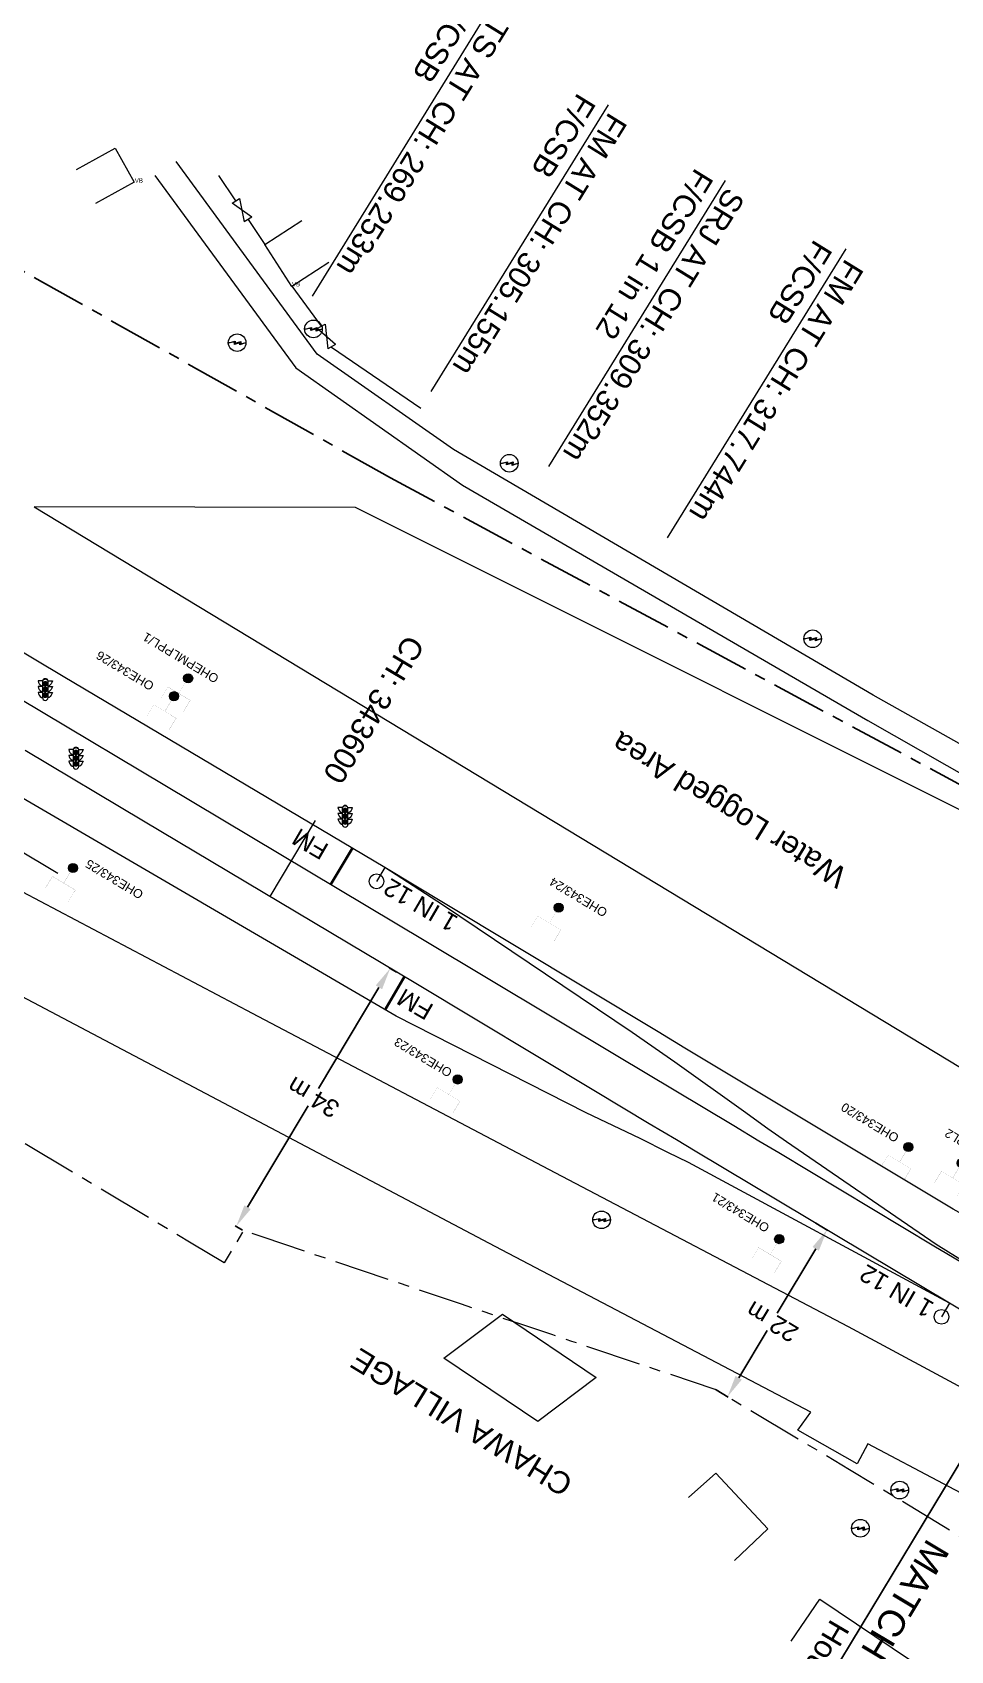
# Model space of a CAD drawing. Header units: feet. Extents: x 593168 to 611286, y 3401475 to 3412398.
# Drawn here: x 608148 to 608252, y 3403286.6 to 3403469.8 of the extents above; entities that cross this region are included whole.
import ezdxf

# ---------------------------------------------------------------- set-up
doc = ezdxf.new("R2010")
doc.units = ezdxf.units.FT
doc.header["$MEASUREMENT"] = 0
doc.linetypes.add('CENTER', pattern=[2, 1.25, -0.25, 0.25, -0.25])
doc.linetypes.add('PHANTOM2', pattern=[1.25, 0.625, -0.125, 0.125, -0.125, 0.125, -0.125])
doc.layers.get('Defpoints').update_dxf_attribs({"lineweight": 0})
for name, color, linetype, lineweight in [("CHAWAPAIL STN. SRJ's", 251, 'Continuous', 0), ('Commercial Building Pucca', 251, 'Continuous', 0), ('Compound Wall', 251, 'Continuous', 0), ('DFCC BOUNDARY', 6, 'CENTER', 0), ('Electric Pole', 251, 'Continuous', 0), ('Exg track', 7, 'Continuous', 0), ('Existing IR Chainage', 7, 'Continuous', 0), ('Existing IR Track', 143, 'Continuous', 0), ('Gate', 251, 'Continuous', 0), ('Grill', 251, 'Continuous', 0), ('OHE MAST', 8, 'Continuous', 0), ('OHE MAST TEXT', 8, 'Continuous', 0), ('Religious_Place', 251, 'Continuous', 0), ('Residential Building Pucca', 251, 'Continuous', 0), ('Sign Board', 251, 'Continuous', 0), ('Subroad Edge', 34, 'Continuous', 0), ('Text1', 251, 'Continuous', 0), ('Village Area text', 251, 'Continuous', 0), ('Village Name', 7, 'Continuous', 0), ('Water Logged Area', 5, 'Continuous', 0)]:
    doc.layers.add(name, color=color, linetype=linetype, lineweight=lineweight)
doc.layers.add('Existing Railway Boundary', color=7, linetype='CENTER')
doc.layers.add('MATCH LINE', color=7, linetype='Continuous')
doc.styles.get("Standard").update_dxf_attribs({"font": 'arial.ttf'})
doc.styles.add('Style-Arial', font='arial.ttf')
doc.styles.add('Vill txt', font='arial.ttf', dxfattribs={"height": 3})
doc.linetypes.add('F-LINE', pattern='A,0.6,["X",Standard,S=0.3,R=0,X=0,Y=-0.15],0.1', length=0.7)
doc.dimstyles.get("Standard").update_dxf_attribs({"dimtxt": 0.18, "dimasz": 0.18, "dimexe": 0.18, "dimexo": 0.0625, "dimgap": 0.09, "dimtad": 0, "dimtih": 1, "dimtoh": 1, "dimdec": 4, "dimzin": 0, "dimdsep": 46, "dimtxsty": 'Standard', "dimcen": 0.09, "dimadec": 0, "dimazin": 0, "dimtfac": 1, "dimtdec": 4, "dimtofl": 0, "dimtmove": 0, "dimatfit": 3, "dimfxl": 1, "dimtolj": 1, "dimtzin": 0, "dimarcsym": 0})

# ---------------------------------------------------------------- blocks, each defined once
blk = doc.blocks.new('GT')
at = {"layer": 'Gate'}
for p, q in [((-0.5, -0.5), (-0.5, 0.5)), ((-0.5, 0.5), (0.5, -0.5)), ((0.5, 0.5), (0.5, -0.5))]:
    blk.add_line(p, q, dxfattribs=at)
blk.add_lwpolyline([(0.5, 0.5), (-0.5, -0.5)], dxfattribs=at)
blk = doc.blocks.new('EP')
blk.add_hatch(color=8).paths.add_polyline_path([(-0.21, -0.05), (-0.21, 0.16), (-0.93, -0.01), (-0.31, 0.07), (-0.31, -0.19), (0.31, 0), (0.31, -0.24), (0.94, -0.01), (0.41, -0.1), (0.43, 0.15)])
at = {"color": 8}
for p, q in [((-0.93, -0.01), (-0.21, 0.16)), ((-0.31, 0.07), (-0.93, -0.01)), ((-0.31, -0.19), (-0.31, 0.07)), ((0.31, 0), (-0.31, -0.19)), ((-0.21, 0.16), (-0.21, -0.05)), ((-0.21, -0.05), (0.43, 0.15)), ((0.31, -0.24), (0.31, 0)), ((0.43, 0.15), (0.41, -0.1)), ((0.94, -0.01), (0.31, -0.24)), ((0.41, -0.1), (0.94, -0.01))]:
    blk.add_line(p, q, dxfattribs=at)
blk.add_circle((0, 0), 1, dxfattribs=at)
blk = doc.blocks.new('SIG')
for color, points in [(1, [(-0.22, 0.42, 0.180295), (-0.01, 0.33, -0.00255), (0.01, 0.33, -0.00255), (0.02, 0.33, 0.180295), (0.23, 0.42, -0.002654), (0.25, 0.44, 0.184495), (0.33, 0.65, 1.000001), (-0.32, 0.65, 0.184495), (-0.24, 0.44, -0.002654)]), (2, [(0.23, -0.23, -0.002654), (0.25, -0.21, 0.184495), (0.33, 0.01, 1.000001), (-0.32, 0.01, 0.184495), (-0.24, -0.21, -0.002654), (-0.22, -0.23, 0.180295), (-0.01, -0.32, -0.00255), (0.01, -0.32, -0.00255), (0.02, -0.32, 0.180295)]), (3, [(0.23, -0.88, -0.002654), (0.25, -0.86, 0.184495), (0.33, -0.64, 1.000001), (-0.32, -0.64, 0.184495), (-0.24, -0.86, -0.002654), (-0.22, -0.88, 0.395599)])]:
    blk.add_hatch(color=color).paths.add_polyline_path(points)
for p, q in [((-0.31, 0.98), (-0.32, -0.9)), ((0.33, -0.9), (0.32, 0.98))]:
    blk.add_line(p, q)
for points in [[(-0.31, 0.98), (-0.81, 0.98, 0.198758), (-0.42, 0.41, 0.003814), (-0.31, 0.39, 0.003814)], [(-0.31, 0.33), (-0.81, 0.33, 0.198758), (-0.42, -0.23, 0.003727), (-0.32, -0.26, 0.003727)], [(0.32, 0.98), (0.82, 0.98, -0.198758), (0.44, 0.41, -0.003814), (0.32, 0.39, -0.003814)], [(0.32, 0.33), (0.82, 0.33, -0.198758), (0.44, -0.23, -0.003727), (0.33, -0.26, -0.003727)], [(-0.32, -0.32), (-0.81, -0.32, 0.198758), (-0.42, -0.88, 0.003639), (-0.32, -0.9)], [(0.33, -0.32), (0.82, -0.32, -0.198758), (0.44, -0.88, -0.003639), (0.33, -0.9)]]:
    blk.add_lwpolyline(points, format="xyb")
for centre, radius, start, end in [((0.01, 0.91), 0.324, 12.4049, 167.5951), ((0.01, 0.81), 0.357, 27.7578, 152.2422), ((0.01, -0.9), 0.324, 181.4572, 358.5428)]:
    blk.add_arc(centre, radius, start, end)
blk = doc.blocks.new('OHE MAST')
h = blk.add_hatch(color=256)
h.dxf.hatch_style = 1
edge = h.paths.add_edge_path()
edge.add_arc((0, 0), 0.514, 0, 360)
at = {"const_width": 0.01}
for points in [[(1.5, 3.5), (1.5, 2), (-1.5, 2), (-1.5, 3.5)], [(0, 2), (0, 0)]]:
    blk.add_lwpolyline(points, dxfattribs=at)
blk.add_circle((0, 0), 0.514)
blk = doc.blocks.new('*D339')
at = {"layer": 'Defpoints', "color": 0, "linetype": 'ByBlock', "ltscale": 5, "transparency": 16777216}
for p in [(608236.59, 3403335.08), (608237.97, 3403334.25), (608225.31, 3403316.19)]:
    blk.add_point(p, dxfattribs=at)
at = {"layer": 'DFCC BOUNDARY', "color": 0, "linetype": 'ByBlock', "lineweight": -2, "ltscale": 5, "transparency": 16777216}
for p, q in [((608236.69, 3403335.02), (608238.08, 3403334.19)), ((608236.69, 3403332.11), (608232.33, 3403324.81)), ((608227.98, 3403317.51), (608231.18, 3403322.87)), ((608225.42, 3403316.13), (608226.8, 3403315.3))]:
    blk.add_line(p, q, dxfattribs=at)
at = {"layer": 'DFCC BOUNDARY', "color": 0, "linetype": 'ByBlock', "ltscale": 5, "transparency": 16777216}
for points in [[(608236.33, 3403332.32), (608237.05, 3403331.89), (608237.97, 3403334.25)], [(608227.62, 3403317.72), (608228.33, 3403317.3), (608226.7, 3403315.36)]]:
    blk.add_solid(points, dxfattribs=at)
at = {"layer": 'DFCC BOUNDARY', "color": 0, "linetype": 'ByBlock', "ltscale": 5, "transparency": 16777216, "insert": (608231.75, 3403323.84), "char_height": 2, "attachment_point": 5, "rotation": 149, "style": 'Style-Arial'}
blk.add_mtext('\\A1;22 m', dxfattribs=at)
blk = doc.blocks.new('TerminatorOpen_0.5')
at = {"color": 0, "linetype": 'ByBlock', "lineweight": -2}
for q in [(-1, 0.25), (-1, 0), (-1, -0.25)]:
    blk.add_line((0, 0), q, dxfattribs=at)
blk = doc.blocks.new('*D340')
at = {"layer": 'Defpoints', "color": 0, "linetype": 'ByBlock', "ltscale": 5, "transparency": 16777216}
for p in [(608188.53, 3403363.86), (608189.35, 3403363.37), (608171.92, 3403334.18)]:
    blk.add_point(p, dxfattribs=at)
at = {"layer": 'DFCC BOUNDARY', "color": 0, "linetype": 'ByBlock', "lineweight": -2, "ltscale": 5, "transparency": 16777216}
for p, q in [((608189.24, 3403363.43), (608188.42, 3403363.92)), ((608187.25, 3403361.71), (608180.4, 3403350.25)), ((608172.38, 3403336.81), (608179.23, 3403348.28)), ((608171.81, 3403334.24), (608170.99, 3403334.73))]:
    blk.add_line(p, q, dxfattribs=at)
at = {"layer": 'DFCC BOUNDARY', "color": 0, "linetype": 'ByBlock', "ltscale": 5, "transparency": 16777216}
for points in [[(608186.89, 3403361.93), (608187.61, 3403361.5), (608188.53, 3403363.86)], [(608172.02, 3403337.03), (608172.74, 3403336.6), (608171.1, 3403334.67)]]:
    blk.add_solid(points, dxfattribs=at)
at = {"layer": 'DFCC BOUNDARY', "color": 0, "linetype": 'ByBlock', "ltscale": 5, "transparency": 16777216, "insert": (608179.82, 3403349.26), "char_height": 2, "attachment_point": 5, "rotation": 149, "style": 'Style-Arial'}
blk.add_mtext('\\A1;34 m', dxfattribs=at)

msp = doc.modelspace()

# ---------------------------------------------------------------- linework, layer by layer
at = {"layer": "CHAWAPAIL STN. SRJ's", "lineweight": 13, "flags": 128}
for points, elevation in [([(608199.6932, 3403472.3502), (608179.6765, 3403439.9669)], 264.1857), ([(608213.1832, 3403461.6292), (608193.1209, 3403429.172)], 264.1047), ([(608240.1181, 3403445.308), (608219.8924, 3403412.5864)], 264.1047)]:
    msp.add_lwpolyline(points, dxfattribs=dict(at, elevation=elevation))
msp.add_lwpolyline([(608226.4389, 3403453.0433), (608206.4319, 3403420.6755)], dxfattribs=at)
at = {"layer": 'Commercial Building Pucca'}
msp.add_polyline3d([(608181.5886, 3403443.7478, 262.6691), (608177.3796, 3403441.0516, 262.6691), (608174.3262, 3403445.8181, 262.8031), (608178.5352, 3403448.5143, 262.8031)], dxfattribs=at)
at = {"layer": 'Compound Wall'}
for points in [[(608169.0824, 3403453.6039, 262.994), (608171.034, 3403450.7364, 262.995)], [(608172.4383, 3403448.6303, 262.6241), (608174.3262, 3403445.8181, 262.8031)], [(608177.4032, 3403441.0683, 262.6671), (608180.712, 3403436.543, 262.6811)], [(608181.877, 3403434.1643, 262.7201), (608191.9905, 3403427.294, 262.3782)], [(608068.3389, 3403419.5323, 265.3231), (608070.1106, 3403422.5073, 264.8019), (608099.346, 3403405.3747, 264.7114), (608106.4056, 3403401.2341, 264.6895), (608150.8925, 3403374.6287, 264.6572)], [(608222.2762, 3403303.9521, 264.3926), (608225.3746, 3403306.7134, 264.1057), (608231.2658, 3403300.4151, 263.4779), (608227.4976, 3403296.8351, 263.9523)], [(608233.9096, 3403287.7036, 263.9523), (608237.1609, 3403292.4454, 264.1297), (608249.5016, 3403284.1336, 265.2664), (608246.1304, 3403278.8207, 265.5173)]]:
    msp.add_polyline3d(points, dxfattribs=at)
at = {"layer": 'DFCC BOUNDARY', "ltscale": 5, "flags": 128}
msp.add_lwpolyline([(608169.7484, 3403330.5329), (608166.0125, 3403332.7612), (608109.3376, 3403366.5656), (608077.3094, 3403385.6693), (608053.897, 3403399.8354), (608027.9038, 3403415.1356), (608002.7237, 3403430.4016), (607965.038, 3403453.1168), (607923.0995, 3403476.5115), (607908.5225, 3403452.0667), (607756.2131, 3403543.6905), (607765.5086, 3403559.4423), (607571.8471, 3403673.7258), (607552.2717, 3403660.5571), (607485.2693, 3403700.0965), (607479.8852, 3403703.2741), (607474.4939, 3403706.4583), (607469.0947, 3403709.6517), (607463.6689, 3403712.8676), (607458.2522, 3403716.0874), (607452.8306, 3403719.3215), (607447.4053, 3403722.5717), (607441.9978, 3403725.8273, -0.00829626), (607370.6701, 3403770.5171), (607376.2934, 3403779.6115)], format="xyb", dxfattribs=at)
msp.add_lwpolyline([(608371.0084, 3403228.0502), (608371.2837, 3403228.8374), (608356.3424, 3403237.7852), (608325.1031, 3403256.5065), (608299.6469, 3403271.6502), (608276.1364, 3403285.737), (608274.196, 3403286.9007), (608272.2582, 3403288.0627), (608267.7917, 3403290.741), (608252.7058, 3403299.7538), (608240.5308, 3403307.1051), (608225.3099, 3403316.1902), (608209.1028, 3403321.6255), (608206.814, 3403322.3983), (608203.4143, 3403323.528), (608196.5988, 3403325.8333), (608174.1538, 3403333.427), (608171.9213, 3403334.1758), (608169.7484, 3403330.5329)], dxfattribs=at)
at = {"layer": 'Exg track'}
for p, q in [((608187.902, 3403375.2636), (608186.9773, 3403373.7092)), ((608251.8545, 3403325.9672), (608250.9297, 3403324.4128))]:
    msp.add_line(p, q, dxfattribs=at)
at = {"layer": 'Exg track', "const_width": 0.3}
for points, elevation in [([(608184.2381, 3403377.4438), (608181.7813, 3403373.3383)], 264.141), ([(608190.1291, 3403362.9038), (608187.9514, 3403359.1715)], 264.1047)]:
    msp.add_lwpolyline(points, dxfattribs=dict(at, elevation=elevation))
at = {"layer": 'Exg track'}
for centre in [(608186.9773, 3403373.7092), (608250.9297, 3403324.4128)]:
    msp.add_circle(centre, 0.8325, dxfattribs=at)
at = {"layer": 'Existing IR Chainage', "color": 7, "linetype": 'Continuous', "lineweight": 13, "flags": 128}
msp.add_lwpolyline([(608180.0269, 3403380.5827), (608174.9003, 3403371.9968)], dxfattribs=at)
at = {"layer": 'Existing IR Track', "flags": 128}
for points in [[(608367.1739, 3403275.0703), (608357.7637, 3403279.1926), (608346.7622, 3403284.0552), (608316.2168, 3403298.8461), (608284.1412, 3403317.6599), (608254.5655, 3403335.3114), (608252.2512, 3403336.6068), (608221.8917, 3403354.8082), (608218.8493, 3403356.6586), (608194.5717, 3403371.2695), (608187.902, 3403375.2636), (608151.5167, 3403396.9152), (608086.4235, 3403435.7831), (608056.7796, 3403453.4972), (608031.8518, 3403468.4243), (608012.9231, 3403479.7069), (607975.9689, 3403501.7758), (607956.1825, 3403513.6224), (607936.3775, 3403525.4876), (607916.8375, 3403537.1673), (607899.659, 3403547.5073), (607879.377, 3403559.6085)], [(608251.8545, 3403325.9672), (608222.2986, 3403341.8834), (608219.9458, 3403343.0072), (608216.8169, 3403344.597), (608210.6906, 3403347.5186), (608189.1933, 3403358.4469), (608145.1533, 3403384.1435), (608107.2322, 3403406.7721), (608077.1122, 3403424.809), (608048.9418, 3403441.6816), (608028.7206, 3403453.8546), (608009.5482, 3403465.3257), (607999.9832, 3403471.033), (607981.9504, 3403481.8659), (607967.9877, 3403490.2163), (607949.1946, 3403501.4065), (607926.8519, 3403514.7494), (607908.8396, 3403525.5435), (607890.4199, 3403536.5796)], [(608338.8873, 3403279.5529), (608319.1889, 3403291.2981), (608313.8076, 3403294.4133), (608299.5654, 3403302.9523), (608297.7995, 3403304.0364), (608295.2016, 3403305.5795), (608281.826, 3403313.5499), (608261.3816, 3403325.7235), (608250.0783, 3403332.4086), (608232.5316, 3403342.9842), (608230.2621, 3403344.3148), (608227.4329, 3403346.028), (608214.0937, 3403353.9995), (608192.3562, 3403367.0103), (608163.0209, 3403384.5647), (608149.253, 3403392.8035), (608133.1137, 3403402.4273)], [(608336.3816, 3403275.3956), (608310.9246, 3403290.5398), (608287.4438, 3403304.6088), (608285.5104, 3403305.7682), (608283.5723, 3403306.9304), (608279.0903, 3403309.618), (608264.0333, 3403318.6136), (608251.8545, 3403325.9672), (608223.0332, 3403343.1699), (608220.9229, 3403344.4357), (608217.85, 3403346.2588), (608211.7599, 3403349.9161), (608191.4116, 3403362.138), (608160.6071, 3403380.5312), (608147.2148, 3403388.5271)], [(608261.3816, 3403325.7235), (608250.3343, 3403332.5889), (608233.3856, 3403344.2132), (608231.2716, 3403345.6918), (608228.5157, 3403347.6958), (608220.7464, 3403353.2303), (608215.9243, 3403356.6116), (608194.4567, 3403371.0653), (608187.902, 3403375.2636)]]:
    msp.add_lwpolyline(points, dxfattribs=at)
at = {"layer": 'Existing Railway Boundary', "ltscale": 5}
msp.add_lwpolyline([(610412.2426, 3402047.4072), (610348.1708, 3402084.3155), (610255.6699, 3402141.9633), (610098.8011, 3402235.9968), (610097.6409, 3402236.5907), (610096.8654, 3402237.0016), (610095.7382, 3402237.4658), (610093.9073, 3402238.4592), (608296.8511, 3403316.4743), (608263.9541, 3403378.7593), (608188.5487, 3403419.3953), (608142.2829, 3403445.4311)], dxfattribs=at)
at = {"layer": 'Grill', "color": 1, "linetype": 'F-LINE', "lineweight": 13, "ltscale": 5}
for points in [[(607887.8899, 3403509.9119), (607921.319, 3403491.5397), (607953.3218, 3403474.7725), (607953.3076, 3403474.7817), (607982.0407, 3403459.627), (608010.5181, 3403444.5477), (608040.8735, 3403428.5621), (608044.152, 3403426.8533), (608058.5034, 3403419.2928), (608103.6446, 3403395.1792), (608108.2997, 3403392.9638), (608138.852, 3403376.7579), (608172.8968, 3403358.7978), (608206.4564, 3403341.1168), (608240.3566, 3403323.3304), (608291.6534, 3403295.7218), (608323.5486, 3403277.9197)], [(608497.7735, 3403160.8583), (608468.473, 3403178.9091), (608440.8752, 3403195.5318), (608421.5859, 3403206.8109), (608419.6671, 3403205.3466), (608414.1513, 3403208.5935), (608415.2036, 3403211.0966), (608391.0567, 3403225.5499), (608372.2205, 3403237.0539), (608353.1559, 3403248.2937), (608337.6843, 3403257.5008), (608322.0678, 3403266.5744), (608285.3985, 3403287.3786), (608242.6063, 3403310.0422), (608241.4001, 3403307.7591), (608234.6674, 3403311.5649), (608236.1391, 3403313.6012), (608200.4105, 3403332.367), (608168.3192, 3403349.3269), (608134.6254, 3403367.087)]]:
    msp.add_lwpolyline(points, dxfattribs=at)
at = {"layer": 'MATCH LINE', "linetype": 'PHANTOM2', "ltscale": 15, "const_width": 0.2}
msp.add_lwpolyline([(608281.3592, 3403354.8465), (608229.4276, 3403268.8398)], dxfattribs=at)
at = {"layer": 'Religious_Place'}
msp.add_polyline3d([(608153.0223, 3403454.2984, 262.3722), (608157.3969, 3403456.7167, 262.3722), (608159.5321, 3403452.8543, 262.2253), (608155.1575, 3403450.436, 262.2253)], dxfattribs=at)
at = {"layer": 'Residential Building Pucca'}
msp.add_polyline3d([(608201.2251, 3403324.7008, 262.994), (608211.8416, 3403317.5549, 263.3979), (608205.2278, 3403312.5786, 263.9298), (608194.6113, 3403319.7245, 263.5259), (608201.2251, 3403324.7008, 262.994)], dxfattribs=at)
at = {"layer": 'Subroad Edge'}
for points in [[(608285.2153, 3403371.1794, 262.5082), (608243.205, 3403394.7707, 262.2593), (608195.6782, 3403422.606, 262.1853), (608180.2761, 3403433.4026, 262.2832), (608164.2987, 3403455.1834, 262.3012)], [(608161.8849, 3403453.6099, 262.2623), (608177.8622, 3403431.8291, 262.2443), (608196.6976, 3403418.5662, 262.1583), (608242.5875, 3403391.9293, 262.2153), (608283.7863, 3403368.4439, 262.5692)]]:
    msp.add_polyline3d(points, dxfattribs=at)
at = {"layer": 'Water Logged Area'}
msp.add_polyline3d([(608184.6028, 3403416.0317, 261.7274), (608148.2136, 3403416.1154, 261.7734), (608265.9783, 3403344.8138, 262.4272), (608267.5799, 3403374.5042, 262.0153), (608184.6028, 3403416.0317, 261.7274)], dxfattribs=at)

# ---------------------------------------------------------------- block references
at = {"layer": 'Electric Pole', "xscale": 0.9997078269177826, "yscale": 0.9997078269177826, "zscale": 0.9997078269177826}
for p in [(608179.8345, 3403436.2405, 262.5822), (608171.2022, 3403434.6909, 266.3781), (608202.006, 3403421.037, 269.0213), (608236.3486, 3403401.1787, 267.5717), (608212.4514, 3403335.3912, 268.8843), (608246.206, 3403304.8011, 268.3195), (608241.7517, 3403300.4764, 268.0746)]:
    msp.add_blockref('EP', p, dxfattribs=at)
at = {"layer": 'Gate', "yscale": 0.999707826877203}
for p, xscale, zscale, rotation in [((608171.7362, 3403449.6833, 156.3202), 2.531312729624108, 2.531312729624108, 303.3458718852191), ((608181.3053, 3403435.3895, 156.3202), 2.594323673913931, 2.594323673913931, 297.345871886178)]:
    msp.add_blockref('GT', p, dxfattribs=dict(at, xscale=xscale, zscale=zscale, rotation=rotation))
at = {"layer": 'OHE MAST', "rotation": 149.0208306544456}
for p in [(608165.6547, 3403396.6928), (608164.0534, 3403394.6684), (608152.6149, 3403375.2151), (608207.5915, 3403370.7341), (608196.1531, 3403351.2808), (608247.189, 3403343.636), (608253.2097, 3403341.8123), (608232.5581, 3403333.2064)]:
    msp.add_blockref('OHE MAST', p, dxfattribs=at)
at = {"layer": 'Sign Board', "xscale": 0.9997078269177826, "yscale": 0.9997078269177826, "zscale": 0.9997078269177826}
for p in [(608149.4756, 3403395.4187, 264.2667), (608152.946, 3403387.6449, 264.0677), (608183.4151, 3403381.0729, 264.0227)]:
    msp.add_blockref('SIG', p, dxfattribs=at)

# ---------------------------------------------------------------- texts
at = {"layer": "CHAWAPAIL STN. SRJ's", "lineweight": 13, "char_height": 2.5, "width": 48.267487, "attachment_point": 4, "rotation": 238.27918, "line_spacing_factor": 0.648, "style": 'Style-Arial'}
for s, insert in [('\\pxsm1;TS AT CH: 269.253m \\PF/CSB', (608199.1673, 3403472.1332, 264.1857)), ('\\pxsm1;FM AT CH: 305.155m \\PF/CSB', (608212.6116, 3403461.3383, 264.1047)), ('\\pxsm1;SRJ AT CH: 309.352m \\PF/CSB 1 in 12', (608225.9227, 3403452.8418)), ('\\pxsm1;FM AT CH: 317.744m \\PF/CSB', (608239.3832, 3403444.7528, 264.1047))]:
    msp.add_mtext(s, dxfattribs=dict(at, insert=insert))
at = {"layer": 'Exg track'}
for s, p in [('FM', (608181.7119, 3403377.7787)), ('1 IN 12', (608196.3567, 3403369.6109, 182.1907)), ('FM', (608193.584, 3403359.6364)), ('1 IN 12', (608250.2344, 3403325.915, 182.161))]:
    msp.add_text(s, height=2, rotation=149.797857, dxfattribs=at).set_placement(p)
at = {"layer": 'Existing IR Chainage', "color": 7, "lineweight": 0, "insert": (608181.8849, 3403385.1502), "char_height": 2.5, "attachment_point": 6, "rotation": 239.158879, "line_spacing_factor": 0.60036, "style": 'Style-Arial'}
msp.add_mtext('CH: 343600', dxfattribs=at)
at = {"layer": 'MATCH LINE', "linetype": 'Continuous'}
msp.add_text('MATCH LINE - 312', height=3, rotation=239.034667, dxfattribs=at).set_placement((608249.3661, 3403299.4444))
at = {"layer": 'OHE MAST TEXT'}
for s, p in [('OHEPMLPPL/1', (608169.2305, 3403396.9431, 264.563)), ('OHE343/26', (608161.8992, 3403396.1018, 264.797)), ('OHE343/25', (608160.6897, 3403372.4942, 267.229)), ('OHE343/24', (608213.2215, 3403370.4644, 264.787)), ('OHE343/23', (608195.6369, 3403352.3353, 267.219)), ('OHE343/20', (608246.2206, 3403344.9546, 265.058)), ('OHEPMLPPL2', (608259.6825, 3403340.958, 265.732)), ('OHE343/21', (608231.56, 3403334.765, 266.132))]:
    msp.add_text(s, height=1, rotation=149, dxfattribs=at).set_placement(p)
at = {"layer": 'Text1'}
msp.add_text('House', height=2.5, rotation=239.541956, dxfattribs=at).set_placement((608238.4597, 3403290.312, 156.3202))
at = {"layer": 'Village Area text'}
for p in [(608159.611, 3403452.805, 262.2), (608177.403, 3403441.068, 262.667)]:
    msp.add_text('VB', height=0.5, dxfattribs=at).set_placement(p)
at = {"layer": 'Village Name', "style": 'Vill txt'}
msp.add_text('CHAWA VILLAGE', height=2.5, rotation=148.455655, dxfattribs=at).set_placement((608209.4061, 3403306.0624, 156.3202))
at = {"layer": 'Water Logged Area', "style": 'Vill txt'}
msp.add_text('Water Logged Area', height=2.5, rotation=148.455655, dxfattribs=at).set_placement((608240.4232, 3403374.945))

# ---------------------------------------------------------------- dimensions: what is measured, and where the dimension line sits
at = {"layer": 'DFCC BOUNDARY', "linetype": 'ByBlock', "ltscale": 5}
dim = msp.add_aligned_dim(p1=(608171.9213, 3403334.1758), p2=(608189.3517, 3403363.368), distance=0.956, dimstyle='Standard', override={"dimtxt": 2, "dimasz": 2.5, "dimexe": 0.125, "dimexo": 0.125, "dimgap": 0.125, "dimtad": 1, "dimtih": 0, "dimtoh": 0, "dimdec": 3, "dimzin": 11, "dimpost": ' m', "dimtxsty": 'Style-Arial', "dimsah": 1, "dimadec": 4, "dimazin": 3, "dimtmove": 2, "dimatfit": 1, "dimldrblk": 'TerminatorOpen_0.5', "dimfrac": 2, "dimtzin": 11}, dxfattribs=at)
dim.commit()
dim.dimension.update_dxf_attribs({"geometry": '*D340', "text_midpoint": (608179.8156, 3403349.262), "text_rotation": 149})
dim = msp.add_linear_dim(base=(608237.9712, 3403334.2538), p1=(608225.3099, 3403316.1902), p2=(608236.5853, 3403335.081), angle=59.168083, dimstyle='Standard', override={"dimtxt": 2, "dimasz": 2.5, "dimexe": 0.125, "dimexo": 0.125, "dimgap": 0.125, "dimtad": 1, "dimtih": 0, "dimtoh": 0, "dimdec": 3, "dimzin": 11, "dimpost": ' m', "dimtxsty": 'Style-Arial', "dimsah": 1, "dimadec": 4, "dimazin": 3, "dimtmove": 2, "dimatfit": 1, "dimldrblk": 'TerminatorOpen_0.5', "dimfrac": 2, "dimtzin": 11}, dxfattribs=at)
dim.commit()
dim.dimension.update_dxf_attribs({"geometry": '*D339', "text_midpoint": (608231.7544, 3403323.8383), "dimtype": 129, "text_rotation": 149})

doc.saveas('drawing.dxf')
